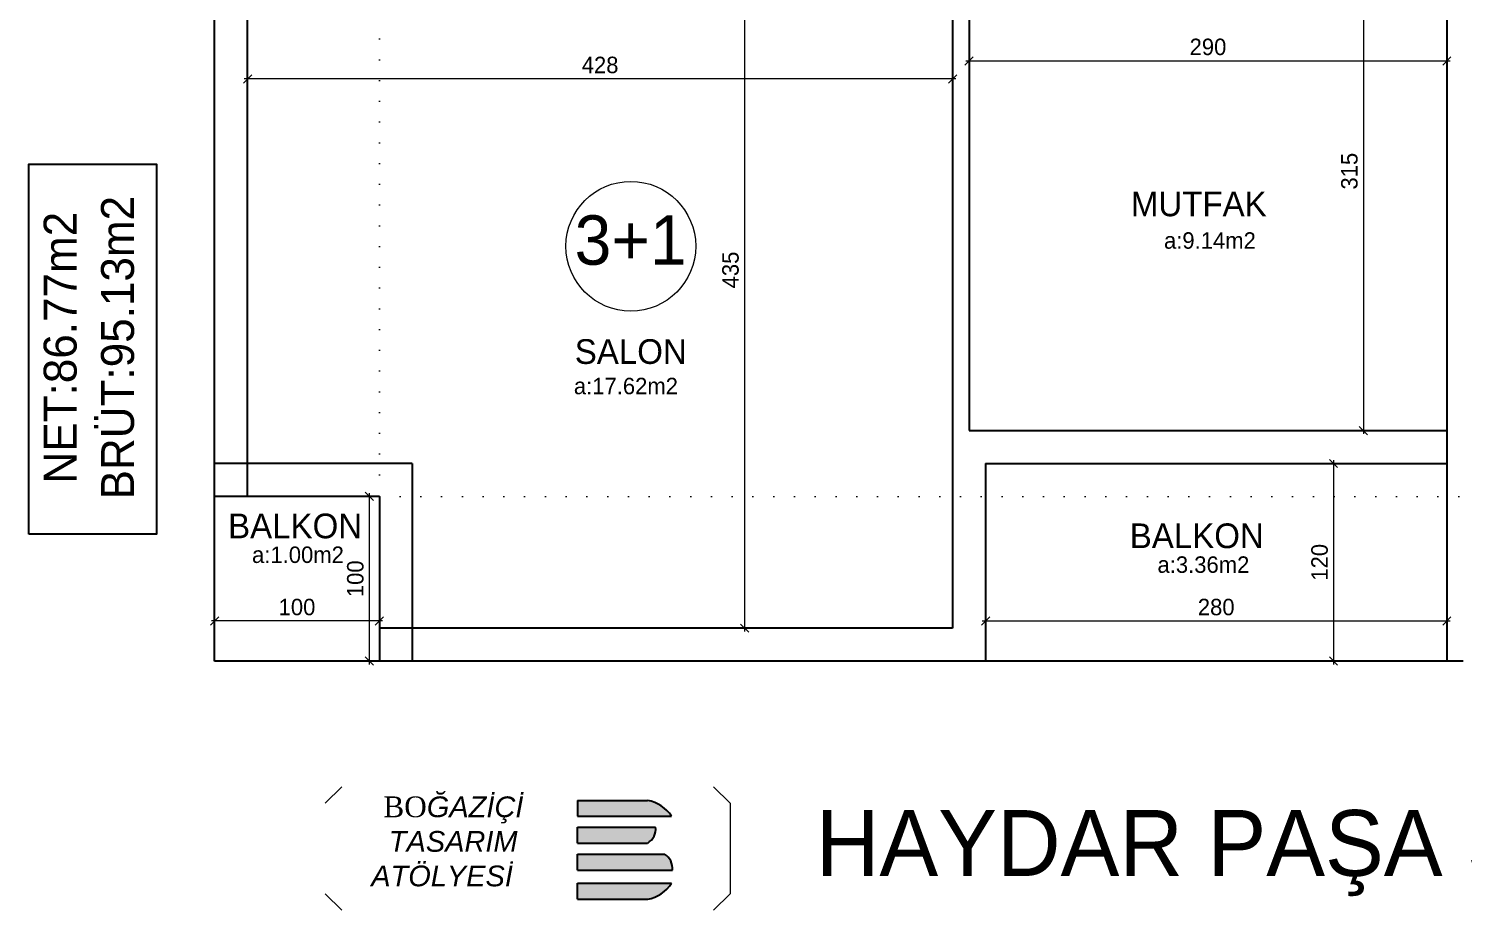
# Model space of a CAD drawing. Header units: centimetres. Extents: x 562865 to 1310255, y -148070 to 32737.
# Drawn here: x 599323 to 600194, y -2053 to -1517 of the extents above; entities that cross this region are included whole.
import ezdxf
from ezdxf.enums import TextEntityAlignment as Align

# ---------------------------------------------------------------- set-up
doc = ezdxf.new("R2010")
doc.units = ezdxf.units.CM
doc.header["$LTSCALE"] = 2.5
doc.linetypes.add('DOT', pattern=[0.25, 0, -0.25])
doc.layers.get('0').update_dxf_attribs({"color": 86})
for name, color, linetype, lineweight in [('_grns-03_Arka', 33, 'Continuous', 0), ('ADAKENARI', 18, 'Continuous', 5), ('DUVAR', 4, 'Continuous', 30), ('GÖRÜNÜŞLER', 96, 'Continuous', 25), ('iç ölçü', 106, 'Continuous', 18), ('Z_YOL_ADI', 7, 'Continuous', 0)]:
    doc.layers.add(name, color=color, linetype=linetype, lineweight=lineweight)
doc.layers.add('alan', color=7, linetype='Continuous')
doc.layers.add('mahal', color=7, linetype='Continuous')
doc.styles.add('autodim', font='times.ttf')
doc.styles.add('PINAR', font='comic.ttf')
doc.dimstyles.new('TEMİZ ÖLÇÜ', dxfattribs={"dimtxt": 10, "dimasz": 5, "dimexe": 1.8, "dimexo": 0.625, "dimgap": 3, "dimtad": 1, "dimdec": 0, "dimrnd": 0.5, "dimzin": 1, "dimdsep": 46, "dimtxsty": 'PINAR', "dimblk": 'OBLIQUE', "dimcen": 0.9, "dimdle": 2, "dimclrd": 256, "dimclre": 256, "dimclrt": 7, "dimadec": 0, "dimazin": 0, "dimtfac": 1, "dimtdec": 0, "dimtofl": 0, "dimtmove": 2, "dimatfit": 2, "dimfxl": 10, "dimfxlon": 1, "dimlwd": -1, "dimlwe": -1, "dimarcsym": 0})

# ---------------------------------------------------------------- blocks, each defined once
blk = doc.blocks.new('A$C1BDB261E')
at = {"layer": 'DUVAR'}
h = blk.add_hatch(color=41, dxfattribs=at)
h.dxf.hatch_style = 1
h.paths.add_polyline_path([(195.7, 57.09), (210.23, 57.09, 0.202686), (195.7, 66.77), (153.11, 66.77), (153.11, 57.09)])
h.paths.add_polyline_path([(153.11, 50.55), (153.11, 40.87), (195.7, 40.87, 0.299894), (200.54, 50.55), (195.7, 50.55)])
h.paths.add_polyline_path([(210.69, 24.43, 0.299894), (205.85, 34.12), (201, 34.12), (153.11, 34.12), (153.11, 24.43)])
h.paths.add_polyline_path([(195.7, 6.71, 0.202686), (210.23, 16.39), (195.7, 16.39), (153.11, 16.39), (153.11, 6.71)])
at = {"layer": '_grns-03_Arka'}
for p, q in [((0, 65), (10, 75)), ((245.71, 65), (235.71, 75)), ((245.71, 65), (245.71, 10)), ((10, 0), (0, 10)), ((235.71, 0), (245.71, 10))]:
    blk.add_line(p, q, dxfattribs=at)
at = {"layer": 'DUVAR', "color": 41}
for p, q in [((153.11, 66.77), (153.11, 57.09)), ((153.11, 66.77), (195.7, 66.77)), ((153.11, 57.09), (195.7, 57.09)), ((195.7, 57.09), (210.23, 57.09)), ((153.11, 40.87), (153.11, 50.55)), ((153.11, 50.55), (195.7, 50.55)), ((195.7, 50.55), (200.54, 50.55)), ((153.11, 40.87), (195.7, 40.87)), ((153.11, 24.43), (153.11, 34.12)), ((153.11, 34.12), (201, 34.12)), ((201, 34.12), (205.85, 34.12)), ((153.11, 24.43), (210.69, 24.43)), ((153.11, 6.71), (153.11, 16.39)), ((153.11, 16.39), (195.7, 16.39)), ((195.7, 16.39), (210.23, 16.39)), ((153.11, 6.71), (195.7, 6.71))]:
    blk.add_line(p, q, dxfattribs=at)
for centre, radius, start, end in [((191.51, 44.75), 22.42, 33.39431, 79.22555), ((190.78, 49.39), 9.84, 300.04758, 6.82232), ((200.92, 25.6), 9.84, 353.17768, 59.95242), ((191.51, 28.73), 22.42, 280.77445, 326.60569)]:
    blk.add_arc(centre, radius, start, end, dxfattribs=at)
at = {"insert": (22.77, 69.15), "char_height": 12.5894, "width": 119.5485, "attachment_point": 1, "style": 'autodim'}
blk.add_mtext('\\pi12.452;BO{\\fArial|b0|i1|c162|p34;ĞAZİÇİ \\P\\pi15.789;TASARIM \\P\\pi5.1217;ATÖLYESİ}', dxfattribs=at)
blk = doc.blocks.new('_Oblique')
at = {"color": 0, "linetype": 'ByBlock', "lineweight": -2}
blk.add_line((-0.5, -0.5), (0.5, 0.5), dxfattribs=at)
blk = doc.blocks.new('*D197')
at = {"layer": 'Defpoints', "color": 0}
for p in [(599893.95, -1519.43), (600183.95, -1519.43), (599893.95, -1537.16)]:
    blk.add_point(p, dxfattribs=at)
at = {"layer": 'iç ölçü'}
for p, q in [((599893.95, -1532.16), (599893.95, -1538.96)), ((600183.95, -1532.16), (600183.95, -1538.96)), ((600185.95, -1537.16), (599891.95, -1537.16))]:
    blk.add_line(p, q, dxfattribs=at)
at = {"layer": 'iç ölçü', "linetype": 'ByBlock', "xscale": 5, "yscale": 5, "zscale": 5, "rotation": 180}
blk.add_blockref('_Oblique', (599893.95, -1537.16), dxfattribs=at)
at = {"layer": 'iç ölçü', "linetype": 'ByBlock', "xscale": 5, "yscale": 5, "zscale": 5}
blk.add_blockref('_Oblique', (600183.95, -1537.16), dxfattribs=at)
at = {"layer": 'iç ölçü', "color": 7, "insert": (600038.95, -1528.58), "char_height": 10, "attachment_point": 5, "style": 'PINAR'}
blk.add_mtext('290', dxfattribs=at)
blk = doc.blocks.new('*D198')
at = {"layer": 'Defpoints', "color": 0}
for p in [(600051.9, -1446.52), (600051.9, -1761.52), (600133.32, -1761.52)]:
    blk.add_point(p, dxfattribs=at)
at = {"layer": 'iç ölçü'}
for p, q in [((600133.32, -1444.52), (600133.32, -1763.52)), ((600128.32, -1446.52), (600135.12, -1446.52)), ((600128.32, -1761.52), (600135.12, -1761.52))]:
    blk.add_line(p, q, dxfattribs=at)
at = {"layer": 'iç ölçü', "linetype": 'ByBlock', "xscale": 5, "yscale": 5, "zscale": 5}
for p, rotation in [((600133.32, -1446.52), 90), ((600133.32, -1761.52), 270)]:
    blk.add_blockref('_Oblique', p, dxfattribs=dict(at, rotation=rotation))
at = {"layer": 'iç ölçü', "color": 7, "insert": (600124.83, -1604.02), "char_height": 10, "attachment_point": 5, "rotation": 90, "style": 'PINAR'}
blk.add_mtext('315', dxfattribs=at)
blk = doc.blocks.new('*D199')
at = {"layer": 'Defpoints', "color": 0}
for p in [(600110.75, -1781.52), (600110.75, -1901.52), (600115.14, -1901.52)]:
    blk.add_point(p, dxfattribs=at)
at = {"layer": 'iç ölçü'}
for p, q in [((600111.37, -1781.52), (600116.94, -1781.52)), ((600115.14, -1779.52), (600115.14, -1903.52)), ((600111.37, -1901.52), (600116.94, -1901.52))]:
    blk.add_line(p, q, dxfattribs=at)
at = {"layer": 'iç ölçü', "linetype": 'ByBlock', "xscale": 5, "yscale": 5, "zscale": 5}
for p, rotation in [((600115.14, -1781.52), 90), ((600115.14, -1901.52), 270)]:
    blk.add_blockref('_Oblique', p, dxfattribs=dict(at, rotation=rotation))
at = {"layer": 'iç ölçü', "color": 7, "insert": (600106.73, -1841.52), "char_height": 10, "attachment_point": 5, "rotation": 90, "style": 'PINAR'}
blk.add_mtext('120', dxfattribs=at)
blk = doc.blocks.new('*D200')
at = {"layer": 'Defpoints', "color": 0}
for p in [(599903.95, -1837.95), (600183.95, -1837.95), (599903.95, -1877.2)]:
    blk.add_point(p, dxfattribs=at)
at = {"layer": 'iç ölçü'}
for p, q in [((599903.95, -1872.2), (599903.95, -1879)), ((600183.95, -1872.2), (600183.95, -1879)), ((600185.95, -1877.2), (599901.95, -1877.2))]:
    blk.add_line(p, q, dxfattribs=at)
at = {"layer": 'iç ölçü', "linetype": 'ByBlock', "xscale": 5, "yscale": 5, "zscale": 5, "rotation": 180}
blk.add_blockref('_Oblique', (599903.95, -1877.2), dxfattribs=at)
at = {"layer": 'iç ölçü', "linetype": 'ByBlock', "xscale": 5, "yscale": 5, "zscale": 5}
blk.add_blockref('_Oblique', (600183.95, -1877.2), dxfattribs=at)
at = {"layer": 'iç ölçü', "color": 7, "insert": (600043.95, -1868.76), "char_height": 10, "attachment_point": 5, "style": 'PINAR'}
blk.add_mtext('280', dxfattribs=at)
blk = doc.blocks.new('*D201')
at = {"layer": 'Defpoints', "color": 0}
for p in [(599711.36, -1446.52), (599711.36, -1881.52), (599757.64, -1881.52)]:
    blk.add_point(p, dxfattribs=at)
at = {"layer": 'iç ölçü'}
for p, q in [((599757.64, -1444.52), (599757.64, -1883.52)), ((599752.64, -1446.52), (599759.44, -1446.52)), ((599752.64, -1881.52), (599759.44, -1881.52))]:
    blk.add_line(p, q, dxfattribs=at)
at = {"layer": 'iç ölçü', "linetype": 'ByBlock', "xscale": 5, "yscale": 5, "zscale": 5}
for p, rotation in [((599757.64, -1446.52), 90), ((599757.64, -1881.52), 270)]:
    blk.add_blockref('_Oblique', p, dxfattribs=dict(at, rotation=rotation))
at = {"layer": 'iç ölçü', "color": 7, "insert": (599749.15, -1664.02), "char_height": 10, "attachment_point": 5, "rotation": 90, "style": 'PINAR'}
blk.add_mtext('435', dxfattribs=at)
blk = doc.blocks.new('*D202')
at = {"layer": 'Defpoints', "color": 0}
for p in [(599455.95, -1548.02), (599455.95, -1549.39), (599883.95, -1549.39)]:
    blk.add_point(p, dxfattribs=at)
at = {"layer": 'iç ölçü'}
for p, q in [((599885.95, -1548.02), (599453.95, -1548.02)), ((599455.95, -1548.76), (599455.95, -1546.22)), ((599883.95, -1548.76), (599883.95, -1546.22))]:
    blk.add_line(p, q, dxfattribs=at)
at = {"layer": 'iç ölçü', "linetype": 'ByBlock', "xscale": 5, "yscale": 5, "zscale": 5, "rotation": 180}
blk.add_blockref('_Oblique', (599455.95, -1548.02), dxfattribs=at)
at = {"layer": 'iç ölçü', "linetype": 'ByBlock', "xscale": 5, "yscale": 5, "zscale": 5}
blk.add_blockref('_Oblique', (599883.95, -1548.02), dxfattribs=at)
at = {"layer": 'iç ölçü', "color": 7, "insert": (599669.95, -1539.56), "char_height": 10, "attachment_point": 5, "style": 'PINAR'}
blk.add_mtext('428', dxfattribs=at)
blk = doc.blocks.new('*D300')
at = {"layer": 'Defpoints', "color": 0}
for p in [(599495.71, -1801.52), (599495.71, -1901.52), (599529.8, -1901.52)]:
    blk.add_point(p, dxfattribs=at)
at = {"layer": 'iç ölçü'}
for p, q in [((599524.8, -1801.52), (599531.6, -1801.52)), ((599529.8, -1799.52), (599529.8, -1903.52)), ((599524.8, -1901.52), (599531.6, -1901.52))]:
    blk.add_line(p, q, dxfattribs=at)
at = {"layer": 'iç ölçü', "linetype": 'ByBlock', "xscale": 5, "yscale": 5, "zscale": 5}
for p, rotation in [((599529.8, -1801.52), 90), ((599529.8, -1901.52), 270)]:
    blk.add_blockref('_Oblique', p, dxfattribs=dict(at, rotation=rotation))
at = {"layer": 'iç ölçü', "color": 7, "insert": (599521.39, -1851.52), "char_height": 10, "attachment_point": 5, "rotation": 90, "style": 'PINAR'}
blk.add_mtext('100', dxfattribs=at)
blk = doc.blocks.new('*D301')
at = {"layer": 'Defpoints', "color": 0}
for p in [(599435.95, -1869.26), (599535.95, -1869.26), (599435.95, -1877.15)]:
    blk.add_point(p, dxfattribs=at)
at = {"layer": 'iç ölçü'}
for p, q in [((599435.95, -1872.15), (599435.95, -1878.95)), ((599535.95, -1872.15), (599535.95, -1878.95)), ((599537.95, -1877.15), (599433.95, -1877.15))]:
    blk.add_line(p, q, dxfattribs=at)
at = {"layer": 'iç ölçü', "linetype": 'ByBlock', "xscale": 5, "yscale": 5, "zscale": 5, "rotation": 180}
blk.add_blockref('_Oblique', (599435.95, -1877.15), dxfattribs=at)
at = {"layer": 'iç ölçü', "linetype": 'ByBlock', "xscale": 5, "yscale": 5, "zscale": 5}
blk.add_blockref('_Oblique', (599535.95, -1877.15), dxfattribs=at)
at = {"layer": 'iç ölçü', "color": 7, "insert": (599485.95, -1868.744046), "char_height": 10, "attachment_point": 5, "style": 'PINAR'}
blk.add_mtext('100', dxfattribs=at)

msp = doc.modelspace()

# ---------------------------------------------------------------- linework, layer by layer
at = {"layer": 'ADAKENARI', "color": 2, "linetype": 'DOT', "ltscale": 20}
msp.add_lwpolyline([(600851.95, 328.48), (599535.95, 328.48), (599535.95, -1801.52), (600851.95, -1801.52)], close=True, dxfattribs=at)
at = {"layer": 'DUVAR'}
for p, q in [((599435.95, -1901.52), (599435.95, 428.48)), ((599455.95, -1801.52), (599455.95, 328.48)), ((600183.95, -1066.52), (600183.95, -1901.52)), ((599883.95, -1436.52), (599883.95, -1881.52)), ((599893.95, -1446.52), (599893.95, -1761.52)), ((599893.95, -1761.52), (600183.95, -1761.52)), ((599555.95, -1781.52), (599435.95, -1781.52)), ((599555.95, -1781.52), (599555.95, -1901.52)), ((599903.95, -1781.52), (599903.95, -1901.52)), ((599903.95, -1781.52), (600183.95, -1781.52)), ((599535.95, -1801.52), (599435.95, -1801.52)), ((599535.95, -1801.52), (599535.95, -1901.52)), ((599883.95, -1881.52), (599535.95, -1881.52)), ((600193.95, -1901.52), (599435.95, -1901.52))]:
    msp.add_line(p, q, dxfattribs=at)
at = {"layer": 'GÖRÜNÜŞLER', "lineweight": 30}
msp.add_lwpolyline([(599323.08, -1824.35), (599323.08, -1599.77), (599400.65, -1599.77), (599400.65, -1824.35)], close=True, dxfattribs=at)
at = {"layer": 'iç ölçü'}
msp.add_circle((599688.61, -1649.6), 39.38, dxfattribs=at)

# ---------------------------------------------------------------- block references
msp.add_blockref('A$C1BDB261E', (599503.12, -2052.86), dxfattribs=at)

# ---------------------------------------------------------------- texts
at = {"layer": 'alan', "lineweight": 90, "style": 'PINAR'}
for s, p in [('BRÜT:95.13m2', (599387.01, -1711.19)), ('NET:86.77m2', (599352.17, -1711.19))]:
    msp.add_text(s, height=20, rotation=90, dxfattribs=at).set_placement(p, align=Align.CENTER)
at = {"layer": 'alan', "style": 'PINAR'}
for s, p in [('a:9.14m2', (600040.13, -1651.11)), ('a:17.62m2', (599685.62, -1739.48)), ('a:1.00m2', (599486.54, -1841.93)), ('a:3.36m2 ', (600038.04, -1847.92))]:
    msp.add_text(s, height=10, dxfattribs=at).set_placement(p, align=Align.CENTER)
at = {"layer": 'mahal', "style": 'PINAR'}
for s, height, p in [('MUTFAK', 15, (600033.35, -1631.36)), ('3+1', 30, (599688.48, -1660.82)), ('SALON', 15, (599688.57, -1721.04)), ('BALKON', 15, (599484.81, -1826.93)), ('BALKON', 15, (600032.17, -1832.92))]:
    msp.add_text(s, height=height, dxfattribs=at).set_placement(p, align=Align.CENTER)
at = {"layer": 'Z_YOL_ADI', "style": 'PINAR'}
msp.add_text('HAYDAR PAŞA Sokak', height=40, dxfattribs=at).set_placement((599800.88, -2031.98))

# ---------------------------------------------------------------- dimensions: what is measured, and where the dimension line sits
at = {"layer": 'iç ölçü'}
for base, p1, p2, angle, picture, middle in [((599757.64, -1881.52), (599711.36, -1446.52), (599711.36, -1881.52), 90, '*D201', (599749.15, -1664.02)), ((600133.32, -1761.52), (600051.9, -1446.52), (600051.9, -1761.52), 90, '*D198', (600124.83, -1604.02)), ((599893.95, -1537.16), (600183.95, -1519.43), (599893.95, -1519.43), 180, '*D197', (600038.95, -1528.58)), ((599455.95, -1548.02), (599883.95, -1549.39), (599455.95, -1549.39), 180, '*D202', (599669.95, -1539.56)), ((600115.14, -1901.52), (600110.75, -1781.52), (600110.75, -1901.52), 90, '*D199', (600106.73, -1841.52)), ((599529.8, -1901.52), (599495.71, -1801.52), (599495.71, -1901.52), 90, '*D300', (599521.39, -1851.52)), ((599903.95, -1877.2), (600183.95, -1837.95), (599903.95, -1837.95), 180, '*D200', (600043.95, -1868.76))]:
    dim = msp.add_linear_dim(base=base, p1=p1, p2=p2, angle=angle, dimstyle='TEMİZ ÖLÇÜ', override={"dimfxl": 5, "dimarcsym": 1}, dxfattribs=at)
    dim.commit()
    dim.dimension.update_dxf_attribs({"geometry": picture, "text_midpoint": middle})
dim = msp.add_linear_dim(base=(599435.95, -1877.15), p1=(599535.95, -1869.26), p2=(599435.95, -1869.26), dimstyle='TEMİZ ÖLÇÜ', override={"dimfxl": 5, "dimarcsym": 1}, dxfattribs=at)
dim.commit()
dim.dimension.update_dxf_attribs({"geometry": '*D301', "text_midpoint": (599485.95, -1868.74)})

doc.saveas('drawing.dxf')
